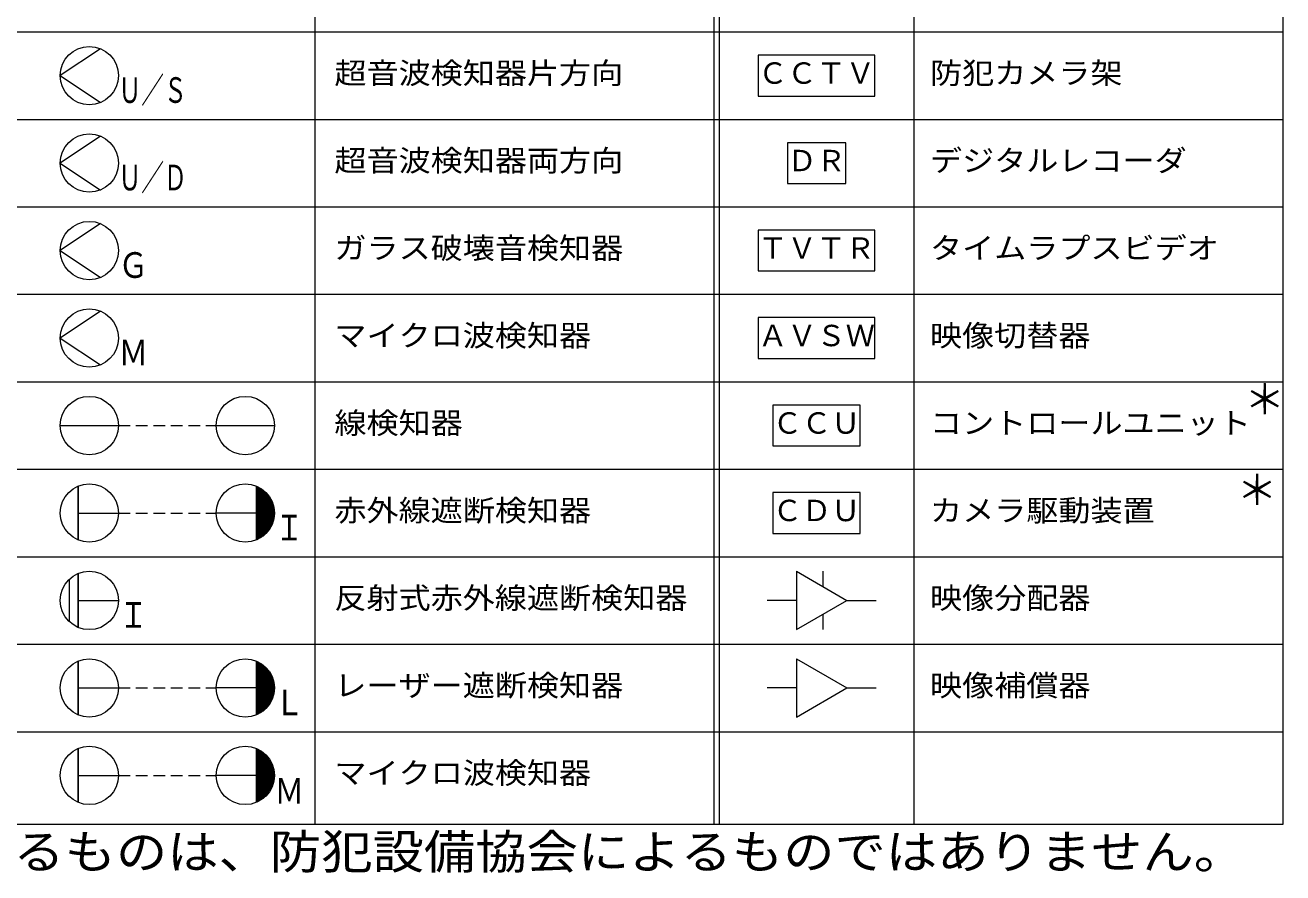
# Model space of a CAD drawing. Units: millimetres on the paper. Extents: x -201 to 204, y -149 to 145.
# Drawn here: x -11.8 to 203.8, y -149.3 to -3.9 of the extents above; entities that cross this region are included whole.
import ezdxf
from ezdxf.enums import TextEntityAlignment as Align

# ---------------------------------------------------------------- set-up
doc = ezdxf.new("R2010")
doc.units = ezdxf.units.MM
doc.linetypes.add('DASHED2', pattern=[3, 2, -1])
doc.layers.add('0-0', color=7, linetype='Continuous', lineweight=18)
doc.layers.add('0-A', color=7, linetype='Continuous', lineweight=18)
doc.layers.add('0-1', color=7, linetype='Continuous')
doc.layers.add('0-2', color=5, linetype='Continuous')
doc.styles.add('ＭＳ ゴシック', font='')
doc.styles.get('ＭＳ ゴシック').set_extended_font_data('MS Gothic')

msp = doc.modelspace()

# ---------------------------------------------------------------- linework, layer by layer
at = {"layer": '0-0'}
for p, q in [((-5.835, -72.559), (4.165, -72.559)), ((20.901, -72.559), (30.901, -72.559)), ((-2.725, -82.93), (-2.725, -92.188)), ((-2.725, -92.188), (-2.725, -82.93)), ((27.791, -82.93), (27.791, -92.188)), ((27.791, -83.068), (27.887, -82.971)), ((27.791, -83.209), (27.985, -83.014)), ((27.791, -83.35), (28.081, -83.06)), ((27.791, -83.492), (28.176, -83.107)), ((27.791, -83.633), (28.268, -83.155)), ((27.791, -83.775), (28.36, -83.206)), ((27.791, -83.916), (28.449, -83.257)), ((27.791, -84.057), (28.537, -83.311)), ((27.791, -84.199), (28.624, -83.366)), ((27.791, -84.34), (28.709, -83.422)), ((27.791, -84.482), (28.792, -83.48)), ((27.791, -84.623), (28.874, -83.54)), ((27.791, -84.765), (28.955, -83.6)), ((27.791, -84.906), (29.034, -83.663)), ((27.791, -85.047), (29.112, -83.726)), ((27.791, -85.189), (29.188, -83.792)), ((27.791, -85.33), (29.263, -83.858)), ((27.791, -85.472), (29.336, -83.926)), ((27.791, -85.613), (29.408, -83.996)), ((27.791, -85.755), (29.479, -84.067)), ((27.791, -85.896), (29.548, -84.139)), ((27.791, -86.037), (29.615, -84.213)), ((27.791, -86.179), (29.682, -84.288)), ((27.791, -86.32), (29.747, -84.364)), ((27.791, -86.462), (29.81, -84.442)), ((27.791, -86.603), (29.872, -84.522)), ((27.791, -86.744), (29.933, -84.602)), ((27.791, -86.886), (29.992, -84.685)), ((27.791, -87.027), (30.049, -84.769)), ((27.791, -87.169), (30.105, -84.854)), ((27.791, -87.31), (30.16, -84.941)), ((27.791, -87.452), (30.213, -85.029)), ((27.791, -87.593), (30.265, -85.119)), ((27.791, -87.734), (30.315, -85.21)), ((27.791, -87.876), (30.363, -85.304)), ((27.791, -88.017), (30.41, -85.398)), ((27.791, -88.159), (30.455, -85.495)), ((27.791, -88.3), (30.498, -85.593)), ((27.791, -88.442), (30.539, -85.693)), ((27.791, -88.583), (30.579, -85.795)), ((27.791, -88.724), (30.617, -85.898)), ((27.791, -88.866), (30.653, -86.004)), ((27.791, -89.007), (30.686, -86.111)), ((27.791, -89.149), (30.718, -86.221)), ((-2.725, -87.559), (4.165, -87.559)), ((-2.725, -87.559), (4.165, -87.559)), ((27.791, -87.559), (20.901, -87.559)), ((27.791, -89.29), (30.748, -86.333)), ((27.791, -89.432), (30.775, -86.447)), ((27.791, -89.573), (30.8, -86.563)), ((27.791, -89.714), (30.823, -86.682)), ((27.791, -89.856), (30.843, -86.803)), ((27.791, -89.997), (30.86, -86.927)), ((27.791, -90.139), (30.875, -87.054)), ((27.791, -90.28), (30.886, -87.184)), ((27.791, -90.421), (30.895, -87.317)), ((27.791, -90.563), (30.899, -87.454)), ((27.791, -90.704), (30.9, -87.594)), ((27.791, -90.846), (30.897, -87.739)), ((27.791, -90.987), (30.89, -87.888)), ((27.791, -91.129), (30.877, -88.042)), ((27.791, -91.27), (30.859, -88.201)), ((27.791, -91.411), (30.835, -88.367)), ((27.791, -91.553), (30.803, -88.54)), ((27.791, -91.694), (30.764, -88.721)), ((27.791, -91.836), (30.714, -88.912)), ((27.791, -91.977), (30.652, -89.116)), ((27.791, -92.119), (30.575, -89.334)), ((27.915, -92.135), (30.477, -89.574)), ((28.185, -92.007), (30.348, -89.844)), ((28.508, -91.826), (30.167, -90.166)), ((28.964, -91.511), (29.852, -90.623)), ((-4.28, -98.935), (-4.28, -106.183)), ((-2.725, -97.93), (-2.725, -107.188)), ((-2.725, -107.188), (-2.725, -97.93)), ((120.378, -97.559), (129.038, -102.559)), ((120.378, -97.559), (120.378, -107.559)), ((124.911, -97.559), (124.911, -100.176)), ((-2.725, -102.559), (4.165, -102.559)), ((-2.725, -102.559), (4.165, -102.559)), ((120.378, -102.559), (115.378, -102.559)), ((120.378, -107.559), (129.038, -102.559)), ((129.038, -102.559), (134.038, -102.559)), ((124.911, -104.942), (124.911, -107.559)), ((-2.725, -112.93), (-2.725, -122.188)), ((-2.725, -122.188), (-2.725, -112.93)), ((27.791, -112.93), (27.791, -122.188)), ((27.791, -113.068), (27.887, -112.971)), ((27.791, -113.209), (27.985, -113.014)), ((27.791, -113.35), (28.081, -113.06)), ((27.791, -113.492), (28.176, -113.107)), ((27.791, -113.633), (28.268, -113.155)), ((27.791, -113.775), (28.36, -113.206)), ((27.791, -113.916), (28.449, -113.257)), ((27.791, -114.057), (28.537, -113.311)), ((27.791, -114.199), (28.624, -113.366)), ((27.791, -114.34), (28.709, -113.422)), ((27.791, -114.482), (28.792, -113.48)), ((27.791, -114.623), (28.874, -113.54)), ((27.791, -114.765), (28.955, -113.6)), ((27.791, -114.906), (29.034, -113.663)), ((27.791, -115.047), (29.112, -113.726)), ((27.791, -115.189), (29.188, -113.792)), ((27.791, -115.33), (29.263, -113.858)), ((27.791, -115.472), (29.336, -113.926)), ((27.791, -115.613), (29.408, -113.996)), ((27.791, -115.755), (29.479, -114.067)), ((27.791, -115.896), (29.548, -114.139)), ((27.791, -116.037), (29.615, -114.213)), ((120.378, -112.559), (120.378, -122.559)), ((120.378, -112.559), (129.038, -117.559)), ((27.791, -116.179), (29.682, -114.288)), ((27.791, -116.32), (29.747, -114.364)), ((27.791, -116.462), (29.81, -114.442)), ((27.791, -116.603), (29.872, -114.522)), ((27.791, -116.744), (29.933, -114.602)), ((27.791, -116.886), (29.992, -114.685)), ((27.791, -117.027), (30.049, -114.769)), ((27.791, -117.169), (30.105, -114.854)), ((27.791, -117.31), (30.16, -114.941)), ((27.791, -117.452), (30.213, -115.029)), ((27.791, -117.593), (30.265, -115.119)), ((27.791, -117.734), (30.315, -115.21)), ((27.791, -117.876), (30.363, -115.304)), ((27.791, -118.017), (30.41, -115.398)), ((27.791, -118.159), (30.455, -115.495)), ((27.791, -118.3), (30.498, -115.593)), ((27.791, -118.442), (30.539, -115.693)), ((27.791, -118.583), (30.579, -115.795)), ((27.791, -118.724), (30.617, -115.898)), ((27.791, -118.866), (30.653, -116.004)), ((27.791, -119.007), (30.686, -116.111)), ((27.791, -119.149), (30.718, -116.221)), ((27.791, -119.29), (30.748, -116.333)), ((-2.725, -117.559), (4.165, -117.559)), ((-2.725, -117.559), (4.165, -117.559)), ((27.791, -117.559), (20.901, -117.559)), ((27.791, -119.432), (30.775, -116.447)), ((27.791, -119.573), (30.8, -116.563)), ((27.791, -119.714), (30.823, -116.682)), ((27.791, -119.856), (30.843, -116.803)), ((27.791, -119.997), (30.86, -116.927)), ((27.791, -120.139), (30.875, -117.054)), ((27.791, -120.28), (30.886, -117.184)), ((27.791, -120.421), (30.895, -117.317)), ((27.791, -120.563), (30.899, -117.454)), ((27.791, -120.704), (30.9, -117.594)), ((27.791, -120.846), (30.897, -117.739)), ((27.791, -120.987), (30.89, -117.888)), ((27.791, -121.129), (30.877, -118.042)), ((27.791, -121.27), (30.859, -118.201)), ((27.791, -121.411), (30.835, -118.367)), ((27.791, -121.553), (30.803, -118.54)), ((120.378, -117.559), (115.378, -117.559)), ((120.378, -122.559), (129.038, -117.559)), ((129.038, -117.559), (134.038, -117.559)), ((27.791, -121.694), (30.764, -118.721)), ((27.791, -121.836), (30.714, -118.912)), ((27.791, -121.977), (30.652, -119.116)), ((27.791, -122.119), (30.575, -119.334)), ((27.915, -122.135), (30.477, -119.574)), ((28.185, -122.007), (30.348, -119.844)), ((28.508, -121.826), (30.167, -120.166)), ((28.964, -121.511), (29.852, -120.623)), ((-2.725, -127.93), (-2.725, -137.188)), ((-2.725, -137.188), (-2.725, -127.93)), ((27.791, -127.93), (27.791, -137.188)), ((27.791, -128.068), (27.887, -127.971)), ((27.791, -128.209), (27.985, -128.014)), ((27.791, -128.35), (28.081, -128.06)), ((27.791, -128.492), (28.176, -128.107)), ((27.791, -128.633), (28.268, -128.155)), ((27.791, -128.775), (28.36, -128.206)), ((27.791, -128.916), (28.449, -128.257)), ((27.791, -129.057), (28.537, -128.311)), ((27.791, -129.199), (28.624, -128.366)), ((27.791, -129.34), (28.709, -128.422)), ((27.791, -129.482), (28.792, -128.48)), ((27.791, -129.623), (28.874, -128.54)), ((27.791, -129.765), (28.955, -128.6)), ((27.791, -129.906), (29.034, -128.663)), ((27.791, -130.047), (29.112, -128.726)), ((27.791, -130.189), (29.188, -128.792)), ((27.791, -130.33), (29.263, -128.858)), ((27.791, -130.472), (29.336, -128.926)), ((27.791, -130.613), (29.408, -128.996)), ((27.791, -130.755), (29.479, -129.067)), ((27.791, -130.896), (29.548, -129.139)), ((27.791, -131.037), (29.615, -129.213)), ((27.791, -131.179), (29.682, -129.288)), ((27.791, -131.32), (29.747, -129.364)), ((27.791, -131.462), (29.81, -129.442)), ((27.791, -131.603), (29.872, -129.522)), ((27.791, -131.744), (29.933, -129.602)), ((27.791, -131.886), (29.992, -129.685)), ((27.791, -132.027), (30.049, -129.769)), ((27.791, -132.169), (30.105, -129.854)), ((27.791, -132.31), (30.16, -129.941)), ((27.791, -132.452), (30.213, -130.029)), ((27.791, -132.593), (30.265, -130.119)), ((27.791, -132.734), (30.315, -130.21)), ((27.791, -132.876), (30.363, -130.304)), ((27.791, -133.017), (30.41, -130.398)), ((27.791, -133.159), (30.455, -130.495)), ((27.791, -133.3), (30.498, -130.593)), ((27.791, -133.442), (30.539, -130.693)), ((27.791, -133.583), (30.579, -130.795)), ((27.791, -133.724), (30.617, -130.898)), ((27.791, -133.866), (30.653, -131.004)), ((27.791, -134.007), (30.686, -131.111)), ((27.791, -134.149), (30.718, -131.221)), ((27.791, -134.29), (30.748, -131.333)), ((27.791, -134.432), (30.775, -131.447)), ((-2.725, -132.559), (4.165, -132.559)), ((-2.725, -132.559), (4.165, -132.559)), ((27.791, -132.559), (20.901, -132.559)), ((27.791, -134.573), (30.8, -131.563)), ((27.791, -134.714), (30.823, -131.682)), ((27.791, -134.856), (30.843, -131.803)), ((27.791, -134.997), (30.86, -131.927)), ((27.791, -135.139), (30.875, -132.054)), ((27.791, -135.28), (30.886, -132.184)), ((27.791, -135.421), (30.895, -132.317)), ((27.791, -135.563), (30.899, -132.454)), ((27.791, -135.704), (30.9, -132.594)), ((27.791, -135.846), (30.897, -132.739)), ((27.791, -135.987), (30.89, -132.888)), ((27.791, -136.129), (30.877, -133.042)), ((27.791, -136.27), (30.859, -133.201)), ((27.791, -136.411), (30.835, -133.367)), ((27.791, -136.553), (30.803, -133.54)), ((27.791, -136.694), (30.764, -133.721)), ((27.791, -136.836), (30.714, -133.912)), ((27.791, -136.977), (30.652, -134.116)), ((27.791, -137.119), (30.575, -134.334)), ((27.915, -137.135), (30.477, -134.574)), ((28.185, -137.007), (30.348, -134.844)), ((28.508, -136.826), (30.167, -135.166)), ((28.964, -136.511), (29.852, -135.623))]:
    msp.add_line(p, q, dxfattribs=at)
at = {"layer": '0-0', "linetype": 'DASHED2'}
for p, q in [((4.165, -72.559), (20.901, -72.559)), ((4.165, -87.559), (20.901, -87.559)), ((4.165, -117.559), (20.901, -117.559)), ((4.165, -132.559), (20.901, -132.559))]:
    msp.add_line(p, q, dxfattribs=at)
at = {"layer": '0-0'}
for points in [[(1.088, -7.944), (-5.835, -12.559), (1.088, -17.175)], [(1.088, -22.944), (-5.835, -27.559), (1.088, -32.175)], [(1.088, -37.944), (-5.835, -42.559), (1.088, -47.175)], [(1.088, -52.944), (-5.835, -57.559), (1.088, -62.175)]]:
    msp.add_lwpolyline(points, dxfattribs=at)
for points in [[(113.842, -16.059), (133.842, -16.059), (133.842, -9.059), (113.842, -9.059)], [(118.842, -31.059), (128.842, -31.059), (128.842, -24.059), (118.842, -24.059)], [(113.842, -46.059), (133.842, -46.059), (133.842, -39.059), (113.842, -39.059)], [(113.842, -61.059), (133.842, -61.059), (133.842, -54.059), (113.842, -54.059)], [(116.342, -76.059), (131.342, -76.059), (131.342, -69.059), (116.342, -69.059)], [(116.342, -91.059), (131.342, -91.059), (131.342, -84.059), (116.342, -84.059)]]:
    msp.add_lwpolyline(points, close=True, dxfattribs=at)
for centre in [(-0.835, -12.559), (-0.835, -27.559), (-0.835, -42.559), (-0.835, -57.559), (-0.835, -72.559), (25.901, -72.559), (-0.835, -87.559), (-0.835, -87.559), (25.901, -87.559), (-0.835, -102.559), (-0.835, -102.559), (-0.835, -117.559), (-0.835, -117.559), (25.901, -117.559), (-0.835, -132.559), (-0.835, -132.559), (25.901, -132.559)]:
    msp.add_circle(centre, 5, dxfattribs=at)
at = {"layer": '0-A'}
for p, q in [((37.818, 144.941), (37.818, -140.979)), ((106.238, 144.941), (106.238, -140.979)), ((107.155, 144.941), (107.155, -140.979)), ((140.529, 144.941), (140.529, -140.979)), ((203.784, 144.941), (203.784, -140.979)), ((-201.121, -5.059), (203.784, -5.059)), ((-201.121, -20.059), (203.784, -20.059)), ((-201.121, -35.059), (203.784, -35.059)), ((-201.121, -50.059), (203.784, -50.059)), ((-201.121, -65.059), (203.784, -65.059)), ((-201.121, -80.059), (203.784, -80.059)), ((-201.121, -95.059), (203.784, -95.059)), ((-201.121, -110.059), (203.784, -110.059)), ((-201.121, -125.059), (203.784, -125.059)), ((203.784, -140.979), (-201.121, -140.979))]:
    msp.add_line(p, q, dxfattribs=at)

# ---------------------------------------------------------------- texts
at = {"layer": '0-0', "style": 'ＭＳ ゴシック'}
for s, p in [('ＣＣＴＶ', (113.842, -15.059)), ('ＤＲ', (118.842, -30.059)), ('ＴＶＴＲ', (113.842, -45.059)), ('ＡＶＳＷ', (113.842, -60.059)), ('ＣＣＵ', (116.342, -75.059)), ('ＣＤＵ', (116.342, -90.059))]:
    msp.add_text(s, height=3.666, dxfattribs=at).set_placement(p, align=Align.BOTTOM_LEFT)
at = {"layer": '0-1', "style": 'ＭＳ ゴシック'}
for s, width, p in [('Ｕ／Ｓ', 0.65, (4.165, -18.559)), ('Ｕ／Ｄ', 0.65, (4.165, -33.559)), ('Ｇ', 0.85, (4.165, -48.559)), ('Ｍ', 0.85, (4.165, -63.559)), ('Ｉ', 0.85, (30.9, -93.594)), ('Ｉ', 0.85, (4.165, -108.559)), ('Ｌ', 0.85, (30.901, -123.559)), ('Ｍ', 0.85, (30.897, -138.739))]:
    msp.add_text(s, height=4.399, dxfattribs=dict(at, width=width)).set_placement(p, align=Align.BOTTOM_LEFT)
at = {"layer": '0-2', "style": 'ＭＳ ゴシック', "width": 1.1}
for s, height, p in [('超音波検知器片方向', 3.666, (41.184, -15.059)), ('防犯カメラ架', 3.666, (143.298, -15.059)), ('超音波検知器両方向', 3.666, (41.184, -30.059)), ('デジタルレコーダ', 3.666, (143.298, -30.059)), ('ガラス破壊音検知器', 3.666, (41.184, -45.059)), ('タイムラプスビデオ', 3.666, (143.298, -45.059)), ('マイクロ波検知器', 3.666, (41.184, -60.059)), ('映像切替器', 3.666, (143.298, -60.059)), ('線検知器', 3.666, (41.184, -75.059)), ('コントロールユニット', 3.666, (143.298, -75.059)), ('赤外線遮断検知器', 3.666, (41.184, -90.059)), ('カメラ駆動装置', 3.666, (143.298, -90.059)), ('反射式赤外線遮断検知器', 3.666, (41.184, -105.059)), ('映像分配器', 3.666, (143.298, -105.059)), ('レーザー遮断検知器', 3.666, (41.184, -120.059)), ('映像補償器', 3.666, (143.298, -120.059)), ('マイクロ波検知器', 3.666, (41.184, -135.059)), ('名称欄に「＊」がついているものは、防犯設備協会によるものではありません。', 5.865, (-119.474, -150.334))]:
    msp.add_text(s, height=height, dxfattribs=at).set_placement(p, align=Align.BOTTOM_LEFT)
at = {"layer": '0-2', "style": 'ＭＳ ゴシック'}
for p in [(197.177, -72.163), (195.864, -87.702)]:
    msp.add_text('＊', height=5.132, dxfattribs=at).set_placement(p, align=Align.BOTTOM_LEFT)

doc.saveas('drawing.dxf')
